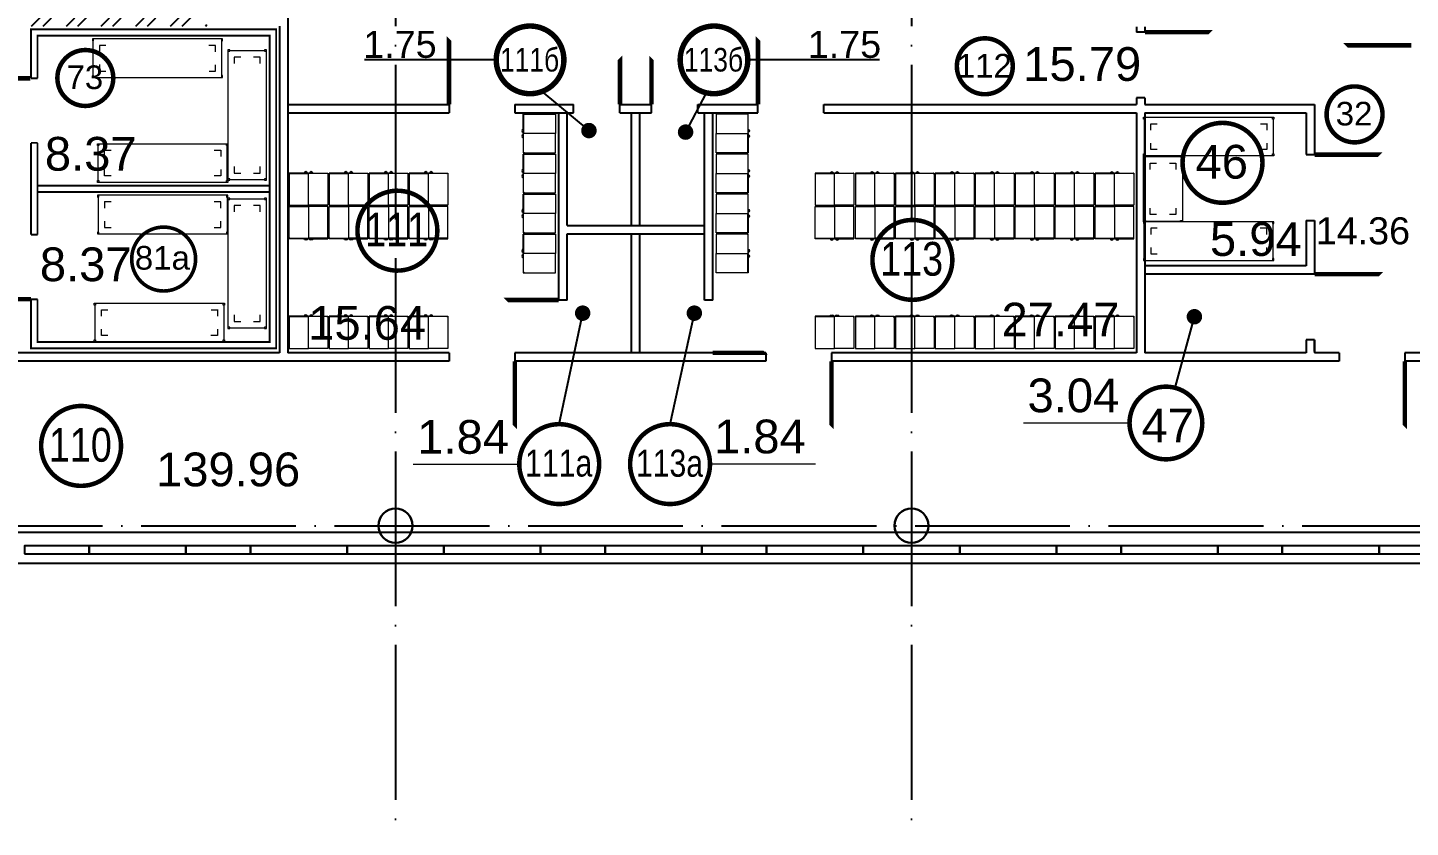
# Model space of a CAD drawing. Extents: x -4497 to 351150, y -50 to 322254.
# Drawn here: x 63066 to 84504, y 105408 to 117812 of the extents above; entities that cross this region are included whole.
import ezdxf
from ezdxf.enums import TextEntityAlignment as Align

# ---------------------------------------------------------------- set-up
doc = ezdxf.new("R2010")
doc.units = 0
doc.header["$LTSCALE"] = 100
doc.linetypes.add('ACAD_ISO04W100', pattern=[30, 24, -3, 0, -3])
for name, color, linetype in [('axis', 40, 'CONTINUOUS'), ('COLON', 5, 'CONTINUOUS'), ('COOL', 4, 'CONTINUOUS'), ('DOORS', 8, 'CONTINUOUS'), ('DRAW', 255, 'CONTINUOUS'), ('EEE', 7, 'CONTINUOUS'), ('furn2', 252, 'CONTINUOUS'), ('GKL', 5, 'CONTINUOUS'), ('Glass', 4, 'CONTINUOUS'), ('production', 30, 'CONTINUOUS'), ('S', 2, 'CONTINUOUS'), ('SENDVICH', 2, 'CONTINUOUS'), ('wall2', 3, 'CONTINUOUS')]:
    doc.layers.add(name, color=color, linetype=linetype)
doc.layers.add('equipment', color=8, linetype='CONTINUOUS', lineweight=0)
doc.layers.add('refr', color=150, linetype='CONTINUOUS', lineweight=15)
doc.layers.add('MONOLIT', color=7, linetype='CONTINUOUS', true_color=0x691639)
doc.layers.add('OBORUD', color=7, linetype='CONTINUOUS', true_color=0x83639d)
doc.styles.add('ARIEL-17.5', font='arial.ttf', dxfattribs={"height": 15})
doc.styles.add('GENERATED_STYLE_1', font='arial.ttf')

# ---------------------------------------------------------------- blocks, each defined once
blk = doc.blocks.new('sklad 2000x600')
at = {"layer": 'furn2', "lineweight": 9}
for p, q in [((10, 570), (10, 30)), ((10, 570), (10, 30)), ((20, 600), (2000, 600)), ((110, 500), (210, 500)), ((110, 399), (110, 499)), ((1810, 500), (1910, 500)), ((1910, 501), (1910, 400)), ((2010, 570), (2010, 30)), ((2000, 0), (20, 0)), ((110, 100), (110, 200)), ((210, 100), (110, 100)), ((1910, 100), (1808, 100)), ((1910, 199), (1910, 100))]:
    blk.add_line(p, q, dxfattribs=at)
for points in [[(20, 600), (20, 570), (0, 570), (0, 600), (20, 600)], [(2020, 600), (2020, 570), (2000, 570), (2000, 600), (2020, 600)], [(20, 30), (20, 0), (0, 0), (0, 30), (20, 30)], [(2020, 30), (2020, 0), (2000, 0), (2000, 30), (2020, 30)]]:
    blk.add_lwpolyline(points, dxfattribs=at)
blk = doc.blocks.new('$-Ящик для одежды')
at = {"layer": 'equipment'}
for p in [(-493, 0), (-493, -600)]:
    blk.add_line(p, (-493, -300), dxfattribs=at)
for points in [[(0, 0), (0, -300), (-500, -300), (-500, 0)], [(0, -600), (0, -300), (-500, -300), (-500, -600)]]:
    blk.add_lwpolyline(points, close=True, dxfattribs=at)
for centre in [(-493, -9), (-493, -591)]:
    blk.add_circle(centre, 3.58, dxfattribs=at)
for centre, radius, start, end in [((-495, -258), 26.2, 101.7964, 258.2036), ((-495, -342), 26.2, 101.7964, 258.2036), ((-485, -258), 29.5, 119.69, 240.31), ((-485, -342), 29.5, 119.69, 240.31)]:
    blk.add_arc(centre, radius, start, end, dxfattribs=at)
blk = doc.blocks.new('600')
at = {"layer": 'wall2', "extrusion": (0, 0, -1), "zscale": -1, "rotation": 180.0000013607018}
blk.add_blockref('$-Ящик для одежды', (0, -3), dxfattribs=at)
blk = doc.blocks.new('sklad 1000x600')
at = {"layer": 'furn2', "lineweight": 9}
for p, q in [((10, 570), (10, 30)), ((10, 570), (10, 30)), ((20, 600), (1000, 600)), ((110, 500), (210, 500)), ((110, 399), (110, 499)), ((810, 500), (910, 500)), ((910, 501), (910, 400)), ((1010, 570), (1010, 30)), ((1000, 0), (20, 0)), ((110, 100), (110, 200)), ((210, 100), (110, 100)), ((910, 100), (808, 100)), ((910, 199), (910, 100))]:
    blk.add_line(p, q, dxfattribs=at)
for points in [[(20, 600), (20, 570), (0, 570), (0, 600), (20, 600)], [(1020, 600), (1020, 570), (1000, 570), (1000, 600), (1020, 600)], [(20, 30), (20, 0), (0, 0), (0, 30), (20, 30)], [(1020, 30), (1020, 0), (1000, 0), (1000, 30), (1020, 30)]]:
    blk.add_lwpolyline(points, dxfattribs=at)
blk = doc.blocks.new('A$C125E3969')
at = {"layer": 'furn2', "color": 0, "lineweight": 0, "xscale": -1}
for p, rotation in [((27300, 7550, -1), 180), ((30000, 7379, -1), 90), ((30000, 5078, -1), 90), ((43600, 4715, 0), 180)]:
    blk.add_blockref('sklad 2000x600', p, dxfattribs=dict(at, rotation=rotation))
at = {"layer": 'furn2', "color": 0, "lineweight": 0}
for p in [(43600, 5735, 0), (27330, 2850, -1)]:
    blk.add_blockref('sklad 2000x600', p, dxfattribs=at)
for name, p, rotation in [('sklad 2000x600', (29400, 5925, -1), 180), ('sklad 1000x600', (44200, 4715, 0), 90)]:
    blk.add_blockref(name, p, dxfattribs=dict(at, rotation=rotation))
at = {"layer": 'furn2', "color": 0, "lineweight": 0, "xscale": -1}
blk.add_blockref('sklad 2000x600', (29400, 4525, -1), dxfattribs=at)
at = {"layer": 'production', "linetype": 'ByBlock', "xscale": -1}
for p, rotation in [((34480, 6380, 0), 180), ((34480, 5760, 0), 180), ((30947, 4970), 90), ((31567, 4970), 90), ((32187, 4970), 90), ((32807, 4970), 90), ((34480, 5140, 0), 180), ((38510, 4950, 0), 270), ((39133, 4950, 0), 270), ((39753, 4950, 0), 270), ((40373, 4950, 0), 270), ((40993, 4950, 0), 270), ((41613, 4950, 0), 270), ((42233, 4950, 0), 270), ((42853, 4950, 0), 270), ((34480, 4520, 0), 180), ((30947, 2750), 90), ((31567, 2750), 90), ((32187, 2750), 90), ((32807, 2750), 90)]:
    blk.add_blockref('600', p, dxfattribs=dict(at, rotation=rotation))
at = {"layer": 'production', "linetype": 'ByBlock'}
for p, rotation in [((36970, 6380, 0), 180), ((36970, 5760, 0), 180), ((38510, 4970, 0), 270), ((39133, 4970, 0), 270), ((39753, 4970, 0), 270), ((40373, 4970, 0), 270), ((40993, 4970, 0), 270), ((41613, 4970, 0), 270), ((42233, 4970, 0), 270), ((42853, 4970, 0), 270), ((30947, 4950), 90), ((31567, 4950), 90), ((32187, 4950), 90), ((32807, 4950), 90), ((36970, 5140, 0), 180), ((36970, 4520, 0), 180), ((38510, 2750, 0), 270), ((39133, 2750, 0), 270), ((39753, 2750, 0), 270), ((40373, 2750, 0), 270), ((40993, 2750, 0), 270), ((41613, 2750, 0), 270), ((42233, 2750, 0), 270), ((42853, 2750, 0), 270)]:
    blk.add_blockref('600', p, dxfattribs=dict(at, rotation=rotation))
at = {"layer": 'refr', "color": 5, "lineweight": 0, "style": 'GENERATED_STYLE_1'}
for p in [(31750, 11184, 0), (26627, 8259, 0), (27247, 8259, 0)]:
    blk.add_attdef('txt', text='', height=120, dxfattribs=at).set_placement(p, align=Align.BOTTOM_LEFT)

msp = doc.modelspace()

# ---------------------------------------------------------------- hatches: boundary and pattern name
at = {"layer": 'DRAW'}
h = msp.add_hatch(dxfattribs=at)
h.set_pattern_fill('ANSI32,_O', color=256, scale=40)
h.set_pattern_definition([(45, (4446.9, 441176.72), (-269.4077, 269.4077), []), (45, (4626.5, 441176.72), (-269.4077, 269.4077), [])])
h.paths.add_polyline_path([(47469.3, 118487.2), (50419.3, 118487.2), (50419.3, 114887.5), (51519.3, 114887.5), (51519.3, 114637.5), (50169.3, 114637.5), (50169.3, 118237.2), (47219.3, 118237.2), (47219.3, 125962.2), (46869.3, 125962.2), (46869.3, 126212.2), (47469.3, 126212.2)])
h.paths.add_polyline_path([(57419.3, 117837.2), (56769.3, 117837.2), (56769.3, 114637.5), (52609.3, 114637.5), (52609.3, 114887.5), (56519.3, 114887.5), (56519.3, 118087.2), (57419.3, 118087.2)])
h.paths.add_polyline_path([(42009.3, 118147.2), (44504.3, 118147.2), (44504.3, 118087.2), (44504.3, 117897.2), (42129.3, 117897.2), (42129.3, 112727.2), (44829.3, 112727.2), (44829.3, 112477.2), (42009.3, 112477.2)])
h.paths.add_polyline_path([(60857.2, 117837.2, 0.3183234), (61034.3, 118087.2), (65594.3, 118087.2), (65594.3, 118359.3), (65844.3, 118359.3), (65844.3, 117837.2)])
h.paths.add_polyline_path([(44709.3, 117822.2), (44709.3, 113927.2), (44829.3, 113927.2), (44829.3, 117822.2), (44769.3, 117822.2)])
h.paths.add_polyline_path([(59234.3, 117837.2), (58019.3, 117837.2), (58019.3, 118087.2), (59234.3, 118087.2)])
h.paths.add_polyline_path([(60504.3, 118087.2, 0.3183234), (60681.4, 117837.2), (60328.7, 117837.2), (60328.7, 118087.2)])

# ---------------------------------------------------------------- linework, layer by layer
at = {"layer": 'axis', "linetype": 'ACAD_ISO04W100'}
for p, q in [((68769.3, 318243.4), (68769.3, 84615.2)), ((76769.3, 318243.4), (76769.3, 84615.2)), ((-1176.8, 110087.2), (272433.1, 110087.2))]:
    msp.add_line(p, q, dxfattribs=at)
at = {"layer": 'COLON', "lineweight": 30}
for points in [[(68504.3, 110087.2, 1), (69034.3, 110087.2, 1)], [(76504.3, 110087.2, 1), (77034.3, 110087.2, 1)]]:
    msp.add_lwpolyline(points, format="xyb", close=True, dxfattribs=at)
at = {"layer": 'COOL', "elevation": -0.5, "flags": 128}
for points in [[(63119.3, 113599.7, 29.6, 29.6, 0), (63119.3, 112837.2, 29.6, 29.6, 0), (66919.3, 112837.2, 29.6, 29.6, 0), (66919.3, 117787.2, 29.6, 29.6, 0), (63119.3, 117787.2, 29.6, 29.6, 0), (63119.3, 117024.7, 0, 0, 0)], [(63219.3, 113599.7, 29.6, 29.6, 0), (63219.3, 112937.2, 29.6, 29.6, 0), (66819.3, 112937.2, 29.6, 29.6, 0), (66819.3, 117687.2, 29.6, 29.6, 0), (63219.3, 117687.2, 29.6, 29.6, 0), (63219.3, 117024.7, 0, 0, 0)], [(63109.2, 117024.7, 70, 70, 0), (62109.2, 117024.7, 0, 0, 0), (63109.2, 116024.7, 0, 0, 0)], [(63119.3, 116024.7, 29.6, 29.6, 0), (63119.3, 114599.7, 0, 0, 0)], [(63219.3, 116024.7, 29.6, 29.6, 0), (63219.3, 114599.7, 0, 0, 0)], [(63219.3, 115362.2, 29.6, 29.6, 0), (66819.3, 115362.2, 29.6, 29.6, 0)], [(63219.3, 115262.2, 29.6, 29.6, 0), (66819.3, 115262.2, 29.6, 29.6, 0)], [(63119.3, 113599.7, 70, 70, 0), (62119.3, 113599.7, 0, 0, 0), (63119.3, 114599.7, 0, 0, 0)]]:
    msp.add_lwpolyline(points, format="xyseb", dxfattribs=at)
at = {"layer": 'COOL', "const_width": 29.6, "elevation": -0.5, "flags": 128}
for points in [[(63219.3, 117024.7), (63119.3, 117024.7)], [(63219.3, 116024.7), (63119.3, 116024.7)], [(63219.3, 114599.7), (63119.3, 114599.7)], [(63219.3, 113599.7), (63119.3, 113599.7)]]:
    msp.add_lwpolyline(points, dxfattribs=at)
at = {"layer": 'DOORS', "flags": 128}
for points in [[(80389.3, 117742.2, 70, 70, 0), (81409.3, 117742.2, 0, 0, 0), (80389.3, 116722.2, 0, 0, 0)], [(69599.3, 116622.2, 70, 70, 0), (69599.3, 117642.2, 0, 0, 0), (70619.3, 116622.2, 0, 0, 0)], [(74389.3, 116622.2, 70, 70, 0), (74389.3, 117642.2, 0, 0, 0), (75409.3, 116622.2, 0, 0, 0)], [(72249.3, 116621.7, 70, 70, 0), (72249.3, 117341.7, 0, 0, 0), (71529.3, 116621.7, 0, 0, 0)], [(72739.3, 116621.7, 70, 70, 0), (72739.3, 117341.7, 0, 0, 0), (73459.3, 116621.7, 0, 0, 0)], [(83019.3, 115842.2, 70, 70, 0), (84039.3, 115842.2, 0, 0, 0), (83019.3, 114822.2, 0, 0, 0)], [(83019.3, 113987.2, 70, 70, 0), (84047.9, 113987.2, 0, 0, 0), (83019.3, 112958.6, 0, 0, 0)], [(71299.3, 113587.2, 70, 70, 0), (70479.3, 113587.2, 0, 0, 0), (71299.3, 112767.2, 0, 0, 0)], [(73689.3, 112767.2, 70, 70, 0), (74509.3, 112767.2, 0, 0, 0), (73689.3, 113587.2, 0, 0, 0)], [(70619.3, 112637.2, 70, 70, 0), (70619.3, 111617.2, 0, 0, 0), (69599.3, 112637.2, 0, 0, 0)], [(75529.3, 112637.2, 70, 70, 0), (75529.3, 111617.2, 0, 0, 0), (74509.3, 112637.2, 0, 0, 0)], [(84419.4, 112637.2, 70, 70, 0), (84419.4, 111617.2, 0, 0, 0), (83399.4, 112637.2, 0, 0, 0)]]:
    msp.add_lwpolyline(points, format="xyseb", dxfattribs=at)
at = {"layer": 'DOORS', "elevation": -69.2, "flags": 128}
msp.add_lwpolyline([(84519.3, 117537.2, 70, 70, 0), (83497, 117537.2, 0, 0, 0), (84519.3, 116517.2, 0, 0, 0)], format="xyseb", dxfattribs=at)
at = {"layer": 'EEE'}
for p, q in [((71037.2, 116820, -0.3), (71768.6, 116215.5)), ((73578.7, 116789.3, -0.3), (73266.8, 116191.7)), ((71308.1, 111661.8), (71671.6, 113383.4)), ((73026.4, 111661.8), (73403, 113383.4))]:
    msp.add_line(p, q, dxfattribs=at)
at = {"layer": 'EEE', "linetype": 'Continuous'}
msp.add_line((80864.4, 112247.2), (81156.2, 113327.9, -76728.7), dxfattribs=at)
for points, const_width, elevation in [([(70330.9, 117312.4, 1), (71380.5, 117312.4, 1)], 84.7, -0.3), ([(73182.8, 117312.4, 1), (74232.3, 117312.4, 1)], 84.7, -0.3), ([(68179.1, 114663, 1), (69418.2, 114663, 1)], 70, -0.2), ([(64678.9, 114222.8, 1), (65670.2, 114222.8, 1)], 56, -0.2), ([(76164.1, 114209.6, 1), (77403.3, 114209.6, 1)], 70, -0.2), ([(63274.8, 111324.4, 1), (64514, 111324.4, 1)], 70, -0.5)]:
    msp.add_lwpolyline(points, format="xyb", close=True, dxfattribs=dict(at, const_width=const_width, elevation=elevation))
at = {"layer": 'EEE', "linetype": 'Continuous', "const_width": 70}
for points in [[(63526.6, 117031.1, 1), (64394, 117031.1, 1)], [(77473, 117212.9, 1), (78340.4, 117212.9, 1)], [(83205.6, 116466.4, 1), (84073, 116466.4, 1)], [(80972.3, 115715.4, 1), (82211.4, 115715.4, 1)], [(80150.6, 111679.8, 1), (81278.3, 111679.8, 1)], [(70688.5, 111042.2, 1), (71927.7, 111042.2, 1)], [(72406.8, 111042.2, 1), (73645.9, 111042.2, 1)]]:
    msp.add_lwpolyline(points, format="xyb", close=True, dxfattribs=at)
at = {"layer": 'EEE', "const_width": 120, "flags": 128}
for points in [[(71708.6, 116215.5, 1), (71828.6, 116215.5, 1)], [(73206.8, 116191.7, 1), (73326.8, 116191.7, 1)], [(71611.6, 113383.4, 1), (71731.6, 113383.4, 1)], [(73343, 113383.4, 1), (73463, 113383.4, 1)]]:
    msp.add_lwpolyline(points, format="xyb", close=True, dxfattribs=at)
at = {"layer": 'EEE', "const_width": 120, "elevation": -76728.7, "flags": 128}
msp.add_lwpolyline([(81096.2, 113327.9, 1), (81216.2, 113327.9, 1)], format="xyb", close=True, dxfattribs=at)
at = {"layer": 'GKL'}
for p, q in [((80259.3, 117822.2), (80259.3, 117742.2)), ((80389.3, 117822.2), (80389.3, 117742.2)), ((80259.3, 116722.2), (80259.3, 116622.2)), ((80389.3, 116722.2), (80389.3, 116622.2)), ((67099.3, 116622.2), (69599.3, 116622.2)), ((67099.3, 116492.2), (69599.3, 116492.2)), ((70619.3, 116622.2), (71529.3, 116622.2)), ((70619.3, 116492.2), (71529.3, 116492.2)), ((72249.3, 116622.2), (72739.3, 116622.2)), ((72249.3, 116492.2), (72739.3, 116492.2)), ((73459.3, 116622.2), (74389.3, 116622.2)), ((73459.3, 116492.2), (74389.3, 116492.2)), ((75409.3, 116622.2), (80259.3, 116622.2)), ((75409.3, 116492.2), (80259.3, 116492.2)), ((80259.3, 116492.2), (80259.3, 112767.2)), ((80389.3, 116622.2), (83019.3, 116622.2)), ((80389.3, 116492.2), (82889.3, 116492.2)), ((80389.3, 116492.2), (80389.3, 112767.2)), ((82889.3, 116492.2), (82889.3, 115842.2)), ((83019.3, 116622.2), (83019.3, 115842.2)), ((82889.3, 115842.2), (83019.3, 115842.2)), ((71429.3, 114742.2), (73559.3, 114742.2)), ((82889.3, 114822.2), (83019.3, 114822.2)), ((82889.3, 114822.2), (82889.3, 114117.2)), ((83019.3, 114822.2), (83019.3, 113987.2)), ((71429.3, 114612.2), (73559.3, 114612.2)), ((74509.3, 112767.2), (74509.3, 112637.2)), ((75529.3, 112767.2), (75529.3, 112637.2)), ((82889.3, 112967.2), (82889.3, 112767.2)), ((83019.3, 112967.2), (83019.3, 112767.2))]:
    msp.add_line(p, q, dxfattribs=at)
at = {"layer": 'GKL', "flags": 128}
for points in [[(67099.3, 117967.2), (67099.3, 112767.2)], [(66969.3, 117837.2), (66969.3, 112767.2)], [(80389.3, 117742.2), (80259.3, 117742.2)], [(69599.3, 116622.2), (69599.3, 116492.2)], [(70619.3, 116622.2), (70619.3, 116492.2)], [(71299.3, 113587.2), (71299.3, 116492.2)], [(71429.3, 114742.2), (71429.3, 116492.2)], [(71529.3, 116492.2), (71529.3, 116622.2)], [(72249.3, 116492.2), (72249.3, 116622.2)], [(72429.3, 114741.9), (72429.3, 116492.2)], [(72559.3, 114741.9), (72559.3, 116492.2)], [(72739.3, 116492.2), (72739.3, 116622.2)], [(73459.3, 116492.2), (73459.3, 116622.2)], [(73559.3, 113587.2), (73559.3, 116492.2)], [(73689.3, 113587.2), (73689.3, 116492.2)], [(74389.3, 116492.2), (74389.3, 116622.2)], [(75409.3, 116492.2), (75409.3, 116622.2)], [(71429.3, 113587.2), (71429.3, 114612.2)], [(72429.3, 112767.2), (72429.3, 114612.2)], [(72559.3, 112767.2), (72559.3, 114612.2)], [(82889.3, 114117.2), (80389.3, 114117.2)], [(83019.3, 113987.2), (80389.3, 113987.2)], [(71429.3, 113587.2), (71299.3, 113587.2)], [(73689.3, 113587.2), (73559.3, 113587.2)], [(66969.3, 112767.2), (61989.3, 112767.2)], [(69599.3, 112767.2), (67099.3, 112767.2)], [(69599.3, 112767.2), (69599.3, 112637.2)], [(70619.3, 112767.2), (70619.3, 112637.2)], [(74509.3, 112767.2), (70619.3, 112767.2)], [(80259.3, 112767.2), (75529.3, 112767.2)], [(82889.3, 112767.2), (80389.3, 112767.2)], [(83019.3, 112967.2), (82889.3, 112967.2)], [(83019.3, 112787.2), (83019.3, 112958.6)], [(83399.4, 112767.2), (83019.3, 112767.2)], [(90669.4, 112767.2), (84419.4, 112767.2)], [(69599.3, 112637.2), (61989.3, 112637.2)], [(74509.3, 112637.2), (70619.3, 112637.2)], [(83399.4, 112637.2), (75529.3, 112637.2)], [(90669.4, 112637.2), (84419.4, 112637.2)]]:
    msp.add_lwpolyline(points, dxfattribs=at)
at = {"layer": 'GKL', "elevation": -0.5, "flags": 128}
for points in [[(83399.4, 112767.2), (83399.4, 112637.2)], [(84419.4, 112767.2), (84419.4, 112637.2)]]:
    msp.add_lwpolyline(points, dxfattribs=at)
at = {"layer": 'Glass'}
for points in [[(64019.3, 109652.2), (65519.3, 109652.2), (65519.3, 109772.2), (64019.3, 109772.2)], [(66519.3, 109652.2), (68019.3, 109652.2), (68019.3, 109772.2), (66519.3, 109772.2)], [(69519.3, 109652.2), (71019.3, 109652.2), (71019.3, 109772.2), (69519.3, 109772.2)], [(72019.3, 109652.2), (73519.3, 109652.2), (73519.3, 109772.2), (72019.3, 109772.2)], [(74519.3, 109652.2), (76019.3, 109652.2), (76019.3, 109772.2), (74519.3, 109772.2)], [(77519.3, 109652.2), (79019.3, 109652.2), (79019.3, 109772.2), (77519.3, 109772.2)], [(80019.3, 109652.2), (81519.3, 109652.2), (81519.3, 109772.2), (80019.3, 109772.2)], [(82519.3, 109652.2), (84019.3, 109652.2), (84019.3, 109772.2), (82519.3, 109772.2)]]:
    msp.add_lwpolyline(points, close=True, dxfattribs=at)
at = {"layer": 'MONOLIT'}
for points in [[(48604.3, 109987.2), (103969.3, 109987.2)], [(48604.3, 109507.2), (103969.3, 109507.2)]]:
    msp.add_lwpolyline(points, dxfattribs=at)
at = {"layer": 'S'}
for p, q in [((70330.9, 117312.4, -0.3), (68288.2, 117312.4, -0.3)), ((76275.1, 117312.4, -0.3), (74232.3, 117312.4, -0.3)), ((80389.3, 116722.2), (80259.3, 116722.2))]:
    msp.add_line(p, q, dxfattribs=at)
at = {"layer": 'S', "linetype": 'Continuous', "lineweight": 20}
for p, q in [((80141.5, 111679.6), (78506.5, 111679.6)), ((70679.5, 111035.5), (69044.4, 111035.5)), ((75280.9, 111042.2), (73645.9, 111042.2))]:
    msp.add_line(p, q, dxfattribs=at)
at = {"layer": 'SENDVICH'}
for points in [[(63019.3, 109652.2), (64019.3, 109652.2), (64019.3, 109772.2), (63019.3, 109772.2)], [(65519.3, 109652.2), (66519.3, 109652.2), (66519.3, 109772.2), (65519.3, 109772.2)], [(68019.3, 109652.2), (69519.3, 109652.2), (69519.3, 109772.2), (68019.3, 109772.2)], [(71019.3, 109652.2), (72019.3, 109652.2), (72019.3, 109772.2), (71019.3, 109772.2)], [(73519.3, 109652.2), (74519.3, 109652.2), (74519.3, 109772.2), (73519.3, 109772.2)], [(76019.3, 109652.2), (77519.3, 109652.2), (77519.3, 109772.2), (76019.3, 109772.2)], [(79019.3, 109652.2), (80019.3, 109652.2), (80019.3, 109772.2), (79019.3, 109772.2)], [(81519.3, 109652.2), (82519.3, 109652.2), (82519.3, 109772.2), (81519.3, 109772.2)], [(84019.3, 109652.2), (85519.3, 109652.2), (85519.3, 109772.2), (84019.3, 109772.2)]]:
    msp.add_lwpolyline(points, close=True, dxfattribs=at)

# ---------------------------------------------------------------- block references
at = {"layer": 'OBORUD'}
msp.add_blockref('A$C125E3969', (36769.3, 110087.2), dxfattribs=at)

# ---------------------------------------------------------------- texts
at = {"layer": 'EEE', "linetype": 'Continuous', "style": 'ARIEL-17.5', "width": 0.8}
for s, height, p in [('111б', 366.27, (70847.9, 117324.1, -0.3)), ('113б', 366.27, (73699.7, 117324.1, -0.3)), ('111', 523.25, (68787.5, 114679.7, -0.2)), ('113', 523.25, (76772.5, 114226.3, -0.2)), ('110', 523.25, (63883.2, 111341.1, -0.5)), ('111а', 418.6, (71299.1, 111055.6)), ('113а', 418.6, (73017.4, 111055.6))]:
    msp.add_text(s, height=height, dxfattribs=at).set_placement(p, align=Align.MIDDLE)
at = {"layer": 'EEE', "linetype": 'Continuous', "style": 'ARIEL-17.5'}
for s, height, p in [('112', 366.27, (77898.9, 117224.6)), ('73', 366.27, (63952.5, 117042.8)), ('32', 366.27, (83631.5, 116478.1)), ('46', 523.25, (81580.7, 115732.2)), ('81а', 366.27, (65154.2, 114242.2)), ('47', 523.25, (80741.8, 111639.5, -0.5))]:
    msp.add_text(s, height=height, dxfattribs=at).set_placement(p, align=Align.MIDDLE)
at = {"layer": 'S', "linetype": 'Continuous', "lineweight": 20, "style": 'ARIEL-17.5'}
for s, height, p in [('1.75', 418.6, (68838.3, 117343.7)), ('1.75', 418.6, (75730.4, 117343.7, 0)), ('15.79', 523.25, (79416.6, 116986.1)), ('8.37', 523.25, (64044.1, 115593.6)), ('5.94', 523.25, (82108.1, 114271.1, -0.3)), ('14.36', 418.6, (83768.5, 114451.6, -0.2)), ('8.37', 523.25, (63966.4, 113879.5)), ('15.64', 523.25, (68330, 112970.3, -0.2)), ('27.47', 523.25, (79080.2, 113021.7)), ('3.04', 523.25, (79279.9, 111846.4, -0.3)), ('1.84', 523.25, (69817.8, 111202.2, -0.3)), ('1.84', 523.25, (74419.3, 111209, -0.3)), ('139.96', 523.25, (66174.4, 110698.1))]:
    msp.add_text(s, height=height, dxfattribs=at).set_placement(p, align=Align.CENTER)

doc.saveas('drawing.dxf')
